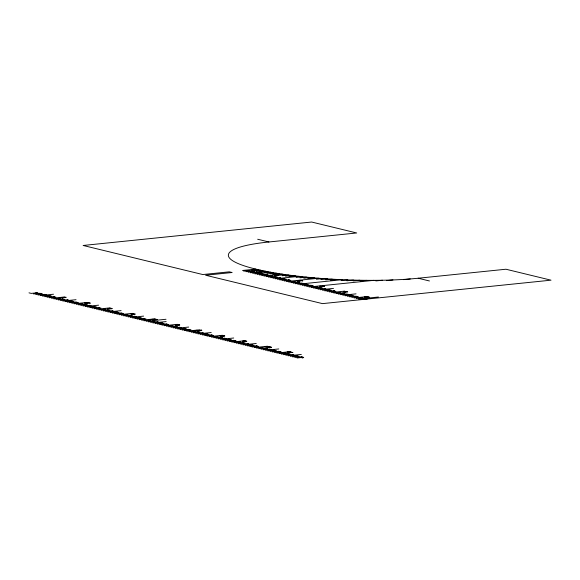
<?xml version="1.0" encoding="UTF-8"?>
<svg xmlns="http://www.w3.org/2000/svg" width="580" height="580" viewBox="0 0 580 580"><rect width="100%" height="100%" fill="white"/><g stroke="black" fill="none" stroke-linecap="round" stroke-linejoin="round"><path stroke-width="0.87" d="M44.754 294.596L45.247 294.712M67.28 300.07L67.773 300.186M89.813 305.544L90.299 305.66M112.339 311.01L112.832 311.134M257.172 272.339L257.665 272.455M224.975 338.379L225.468 338.495M279.698 277.813L280.191 277.929M247.5 343.853L247.993 343.969M270.034 349.327L270.519 349.443M292.559 354.8L293.052 354.916M271.483 347.348L266.807 347.289M157.115 319.623L153.018 319.471C158.797 320.762 146.784 319.022 154.207 319.326M369.532 297.366L365.429 297.214C370.982 298.49 359.303 296.771 366.625 297.069M224.728 336.008L223.003 336.11M156.296 319.544L155.36 319.594A2.276 0.384 2.5 0 1 154.454 319.413M112.078 308.669L110.41 308.603M324.495 286.411L322.85 286.484M222.046 335.668L223.807 335.813M179.691 325.075L177.009 324.981M88.073 303.369L85.398 303.267A3.096 0.529 2.5 0 1 84.593 302.876M300.476 281.111L297.808 281.01A3.096 0.529 2.5 0 1 297.011 280.618M242.346 341.171L243.912 341.098M55.259 297.62L54.324 297.467M77.8 303.086L76.502 302.919M100.318 308.567L99.151 308.618L99.586 308.437M122.844 314.041L121.539 313.86M145.341 319.522L144.202 319.341L144.637 319.384M267.677 275.362L266.553 275.188L266.945 275.239M167.895 324.981L166.424 324.988M290.174 280.843L289.275 280.851M190.429 330.455L189.457 330.527M312.736 286.31L311.243 286.302M212.954 335.929L212.026 335.943M335.276 291.776L334.298 291.798M235.494 341.395L234.008 341.402M357.787 297.257L356.606 297.308M258.006 346.876L257.078 346.949M280.539 352.35L279.603 352.364M303.064 357.824L302.107 357.838M323.705 286.324L322.85 286.346M48.676 295.706L50.17 295.706M71.202 301.18L72.696 301.18M93.735 306.646L95.222 306.653M116.261 312.12L117.747 312.127M261.094 273.448L262.58 273.448M138.787 317.594L140.28 317.594M283.62 278.922L285.113 278.922M161.312 323.067L162.806 323.067M306.146 284.388L307.639 284.396M183.846 328.541L185.332 328.541M328.679 289.862L330.165 289.869M206.371 334.015L207.857 334.015M223.822 335.943L222.075 335.748M351.204 295.336L352.691 295.336M228.897 339.488L230.39 339.488M251.423 344.962L252.916 344.962M273.956 350.429L275.442 350.436M296.481 355.902L297.968 355.91M267.75 347.173L270.541 347.159M270.534 347.318L270.374 347.362A2.777 0.471 2.5 0 1 269.881 347.427L267.714 347.318M219.9 335.733L224.728 335.842M143.63 318.652L144.797 318.695M288.463 279.973L289.63 280.017M333.522 290.921L334.682 290.964M356.048 296.394L357.215 296.438M188.688 329.599L189.849 329.643M256.273 346.013L257.433 346.057M301.325 356.961L302.485 357.005M177.313 324.72L178.879 324.916M178.865 324.996L177.306 324.793M244.673 341.548L243.158 341.337L244.731 341.453M110.185 308.843L107.88 308.727A2.465 0.42 2.5 0 1 107.242 308.379L108.119 308.437M322.603 286.585L320.298 286.469A2.465 0.42 2.5 0 1 319.652 286.121L320.537 286.179M222.749 336.219L219.893 335.9M222.01 336.103L220.712 335.892M87.159 303.304L85.594 303.043M299.606 281.039L298.011 280.785M109.453 308.727L108.221 308.567M321.864 286.469L320.631 286.31M220.719 335.82L222.06 336.023M40.527 293.4L41.361 293.668M252.945 271.143L253.772 271.411M54.73 296.974L53.925 296.873M63.053 298.874L63.887 299.142M267.141 274.717L266.822 274.731M275.471 276.617L276.305 276.885M77.27 302.448L76.901 302.463M85.586 304.348L86.413 304.609M289.688 280.191L289.217 280.198M298.004 282.09L298.83 282.351M99.782 307.922L99.252 307.929M108.112 309.821L108.938 310.082M312.2 285.664L311.873 285.614M320.53 287.564L321.356 287.825M122.307 313.396L121.981 313.345M130.638 315.295L131.471 315.556M334.725 291.138L334.269 291.145M343.055 293.038L343.882 293.299M144.804 318.869L144.311 318.869M153.163 320.762L153.997 321.03M357.251 296.605L356.729 296.612M365.581 298.504L366.415 298.772M167.366 324.336L166.873 324.351M175.696 326.236L176.523 326.504M189.906 329.81L189.566 329.766M198.222 331.709L199.049 331.977M212.418 335.283L211.896 335.291M220.748 337.183L221.582 337.451M234.951 340.757L234.617 340.714M243.274 342.657L244.107 342.925M257.476 346.231L256.947 346.238M265.807 348.13L266.633 348.392M280.002 351.705L279.509 351.712M288.332 353.604L289.159 353.865M302.499 357.178L302.202 357.128M201.68 330.288L200.68 330.448A7.511 1.276 2.5 0 0 200.231 330.578A4.988 0.848 2.5 0 0 199.933 330.709M201.093 330.158L201.804 330.274L200.042 330.317A6.931 1.182 2.5 0 0 199.266 330.549M280.742 278.639L281.278 278.697M270.737 350.262L269.722 350.081L270.671 350.044M257.672 239.243L268.939 241.976L356.7 232.971L311.641 222.031L83.136 245.47L202.811 274.55L229.303 271.832L232.123 272.513L205.632 275.232L322.487 303.623L551 280.176L505.948 269.229L418.187 278.233A115.304 19.626 2.5 0 1 255.802 269.113L242.556 270.469M243.673 271.135L250.292 270.454M251.466 270.331L258.093 269.656M37.874 292.712L31.255 293.393L29 292.842M245.92 271.679L252.546 271.005M253.844 270.867L260.464 270.193M33.502 293.937L40.129 293.262M248.175 272.23L254.801 271.549M256.295 271.396L262.921 270.715M35.757 294.488L42.383 293.806M250.429 272.774L257.049 272.1M258.832 271.911L265.452 271.237M257.904 272.433L258.122 272.484M38.012 295.031L44.631 294.357M257.882 272.513L256.723 272.556L258.071 272.556M252.677 273.325L268.069 271.744M45.486 294.691L46.001 294.712L45.653 294.814M45.465 294.77L44.305 294.814L45.892 294.785M40.267 295.582L53.512 294.219M254.932 273.869L261.558 273.195M264.146 272.926L270.766 272.245M42.514 296.126L49.14 295.452M257.187 274.42L263.806 273.738M266.93 273.419L273.55 272.738M44.769 296.677L51.395 295.996M262.435 274.355L261.152 274.137L262.131 274.282M259.441 274.964L266.06 274.289M269.794 273.905L276.421 273.224M50.025 296.612L48.734 296.394L49.713 296.539M47.023 297.221L53.643 296.547M261.689 275.514L268.315 274.833M272.752 274.376L279.379 273.695M267.17 275.159L267.59 275.174M49.278 297.772L55.897 297.09M54.752 297.417L55.172 297.431M263.943 276.058L282.424 274.166M51.526 298.316L64.772 296.96M266.198 276.609L272.817 275.928M278.937 275.297L285.563 274.623M53.781 298.867L60.407 298.185M268.446 277.153L275.072 276.471M282.17 275.746L288.796 275.065M56.035 299.411L62.654 298.736M270.7 277.704L277.327 277.023M285.505 276.181L292.124 275.507M58.283 299.962L64.909 299.28M272.955 278.248L279.582 277.566M288.942 276.609L295.561 275.928M60.538 300.505L67.164 299.824M280.647 277.958L279.248 278.023L280.597 278.03M275.21 278.799L299.106 276.341M68.012 300.164L68.534 300.186L68.179 300.288M67.99 300.237L66.831 300.281L68.418 300.259M62.792 301.056L76.038 299.693M277.457 279.342L284.084 278.661M296.141 277.428L302.76 276.747M65.047 301.6L71.666 300.918M279.712 279.894L286.339 279.212M299.911 277.82L306.537 277.138M67.294 302.151L73.921 301.469M284.969 279.828L283.678 279.611L284.657 279.756M281.967 280.437L288.586 279.756M303.811 278.197L310.438 277.515M72.551 302.086L71.267 301.868L72.239 302.013M69.549 302.695L76.176 302.013M284.222 280.988L290.841 280.307M307.849 278.56L314.476 277.878M71.804 303.246L78.423 302.564M77.285 302.89L77.698 302.905M286.469 281.532L318.659 278.233M74.052 303.789L87.305 302.434M288.724 282.083L295.351 281.401M316.375 279.241L322.995 278.567M76.306 304.34L82.933 303.659M290.979 282.627L297.598 281.945M320.885 279.56L327.512 278.879M78.561 304.884L85.188 304.203M293.226 283.178L299.853 282.496M325.598 279.857L332.217 279.176M80.816 305.435L87.435 304.754M295.481 283.721L302.107 283.04M330.513 280.125L337.139 279.451M83.063 305.979L89.69 305.298M303.123 283.504L301.774 283.497L303.253 283.344M297.736 284.272L342.301 279.698M90.755 305.689L89.364 305.754L90.705 305.762M85.318 306.53L98.564 305.167M299.99 284.816L306.61 284.135M341.134 280.597L347.754 279.915M87.573 307.074L94.192 306.392M302.238 285.367L308.864 284.686M346.92 280.778L353.546 280.104M89.828 307.625L96.447 306.943M307.494 285.302L306.211 285.084L307.183 285.23M304.493 285.911L311.119 285.23M353.126 280.923L359.745 280.242M95.076 307.56L93.793 307.342L94.772 307.487M92.075 308.168L98.701 307.487M306.748 286.462L313.367 285.781M360.122 280.981L366.48 280.329M312.228 286.107L312.649 286.121M94.33 308.719L100.956 308.038M99.811 308.364L100.231 308.379M309.002 287.006L373.933 280.343M96.584 309.263L109.83 307.907M311.25 287.557L317.876 286.875M375.847 280.923L382.466 280.249M98.832 309.814L105.459 309.133M313.505 288.101L320.131 287.419M386.345 280.626L392.972 279.944M101.087 310.358L107.713 309.676M315.759 288.644L322.379 287.97M403.658 279.625L410.285 278.951M103.341 310.909L109.961 310.227M318.007 289.195L324.633 288.514M105.596 311.453L112.215 310.771M325.648 288.97L324.307 288.97L325.786 288.818M113.064 311.112L113.288 311.163M320.262 289.739L333.507 288.383M113.049 311.185L111.889 311.228L113.231 311.228M107.844 311.996L121.097 310.641M322.516 290.29L329.135 289.608M110.099 312.548L116.725 311.866M324.771 290.834L331.39 290.16M112.353 313.091L118.972 312.417M330.02 290.776L328.737 290.558L329.715 290.703M327.019 291.385L333.645 290.703M117.602 313.033L116.319 312.816L117.298 312.961M114.608 313.642L121.227 312.961M329.273 291.928L335.9 291.254M334.754 291.58L335.175 291.595M116.856 314.186L123.482 313.512M122.337 313.838L122.757 313.852M331.528 292.48L344.774 291.117M119.11 314.737L132.356 313.374M333.783 293.023L340.402 292.349M121.365 315.281L127.984 314.606M336.03 293.574L342.657 292.893M123.612 315.832L130.239 315.15M338.285 294.118L344.911 293.444M125.867 316.375L132.494 315.701M340.54 294.669L347.159 293.988M128.122 316.926L134.741 316.245M348.181 294.444L346.833 294.444L348.312 294.292M342.787 295.213L356.04 293.857M135.763 316.702L134.415 316.702L135.894 316.549M130.377 317.47L143.623 316.114M345.042 295.764L351.668 295.082M132.624 318.021L139.251 317.34M347.297 296.308L353.916 295.633M134.879 318.565L141.506 317.891M352.546 296.25L351.262 296.025L352.241 296.177M349.551 296.858L356.171 296.177M140.135 318.507L138.845 318.289L139.823 318.435M137.134 319.116L143.753 318.435M351.799 297.402L358.425 296.728M357.28 297.054L357.7 297.069M139.381 319.66L146.008 318.986M354.054 297.953L367.299 296.59M141.636 320.211L154.882 318.848M356.308 298.497L362.928 297.823M143.891 320.755L150.517 320.08M358.556 299.048L378.428 297.011M146.145 321.305L166.01 319.268M360.811 299.592L367.437 298.918M148.393 321.849L155.019 321.175M150.648 322.4L157.274 321.719M158.289 322.175L156.941 322.175L158.42 322.023M152.903 322.944L166.148 321.588M155.157 323.495L161.776 322.813M157.405 324.039L164.031 323.357M162.661 323.981L161.378 323.756L162.349 323.908M159.66 324.59L166.286 323.908M161.914 325.133L168.534 324.452M167.395 324.786L167.809 324.8M164.162 325.685L177.415 324.321M166.416 326.228L173.043 325.547M168.671 326.779L175.298 326.098M170.926 327.323L177.545 326.642M173.174 327.874L179.8 327.192M180.815 327.649L179.474 327.649L180.953 327.497M175.428 328.418L188.674 327.062M177.683 328.969L184.302 328.287M179.938 329.512L186.557 328.831M185.187 329.454L183.903 329.23L184.882 329.382M182.185 330.063L188.812 329.382M184.44 330.607L191.067 329.926M186.695 331.158L199.94 329.795M188.942 331.702L195.569 331.02M199.832 330.839L196.613 330.288L199.063 330.658M191.197 332.253L197.823 331.571M193.452 332.797L200.071 332.115M195.707 333.348L202.326 332.666M203.341 333.123L201.999 333.123L203.479 332.971M197.954 333.892L211.207 332.536M200.209 334.435L206.835 333.761M202.463 334.986L209.083 334.305M207.713 334.928L206.429 334.704L207.408 334.849M204.718 335.53L211.338 334.856M206.966 336.081L213.592 335.399M212.447 335.733L212.867 335.748M209.22 336.625L222.466 335.269M211.475 337.176L218.094 336.494M213.723 337.719L220.349 337.045M215.977 338.27L222.604 337.589M218.232 338.814L224.851 338.14M225.707 338.474L226.222 338.495L225.874 338.597M225.685 338.553L224.525 338.597L226.113 338.575M220.487 339.365L233.733 338.002M222.735 339.909L229.361 339.235M224.989 340.46L231.616 339.779M230.245 340.395L228.955 340.177L229.934 340.322M227.244 341.004L233.863 340.329M229.492 341.555L236.118 340.873M234.972 341.207L235.393 341.214M231.746 342.099L244.992 340.743M234.001 342.649L240.627 341.968M236.256 343.193L242.875 342.519M238.503 343.744L245.13 343.063M240.758 344.288L247.385 343.614M248.233 343.947L248.755 343.969L248.399 344.07M248.211 344.027L247.051 344.063L248.639 344.041M243.013 344.839L256.258 343.476M245.268 345.383L251.887 344.708M247.515 345.934L254.142 345.252M252.771 345.868L251.488 345.651L252.46 345.796M249.77 346.477L256.396 345.796M252.024 347.029L258.644 346.347M257.505 346.673L257.919 346.688M254.272 347.572L267.525 346.216M256.527 348.123L263.153 347.442M258.781 348.667L265.408 347.986M261.036 349.218L267.656 348.536M263.284 349.762L269.91 349.08M270.758 349.421L271.281 349.443L270.925 349.544M270.744 349.493L269.584 349.537L271.164 349.515M265.538 350.313L278.784 348.95M267.793 350.856L274.412 350.175M270.048 351.407L276.667 350.726M275.297 351.342L274.014 351.125L274.993 351.27M272.296 351.951L278.922 351.27M274.55 352.502L281.177 351.821M280.031 352.147L280.452 352.161M276.805 353.046L290.051 351.69M279.052 353.597L285.679 352.915M281.307 354.141L287.934 353.459M283.562 354.692L290.181 354.01M285.817 355.236L292.436 354.554M293.284 354.895L293.806 354.916L293.451 355.018M293.27 354.967L292.11 355.011L293.69 354.989M288.064 355.786L301.317 354.423M290.319 356.33L296.945 355.649M292.574 356.881L299.193 356.2M297.823 356.816L296.539 356.599L297.518 356.743M294.829 357.425L301.448 356.743M297.076 357.969L303.702 357.294M193.169 331.426L194.865 331.383L193.205 331.492M215.695 336.9L217.391 336.857L215.731 336.965M238.22 342.374L239.917 342.33L238.264 342.439M260.754 347.848L262.45 347.804L260.79 347.913M264.647 346.659L268.852 346.536L264.697 346.804M258.709 273.224L258.107 273.216M46.32 295.481L45.842 295.423M68.853 300.955L67.447 300.846M303.768 284.171L303.318 284.113M91.35 306.428L90.85 306.37M326.322 289.645L325.844 289.587M113.905 311.902L113.426 311.844M348.863 295.111L348.341 295.06M136.445 317.369L135.502 317.318M158.934 322.85L158.463 322.792M181.489 328.316L180.083 328.215M203.986 333.797L203.507 333.797M226.541 339.264L226.062 339.206M249.088 344.738L248.573 344.68M271.599 350.211L271.157 350.219M294.125 355.685L292.719 355.576M211.417 335.037L212.374 335.117M278.994 351.458L279.959 351.531M266.14 274.47L267.105 274.543M53.722 296.728L54.687 296.8M311.192 285.418L312.156 285.49M98.774 307.675L99.738 307.748M121.307 313.149L122.271 313.222M166.358 324.089L167.323 324.169M111.454 308.77L110.403 308.741M334.399 291.087L333.71 291.073M356.939 296.561L356.192 296.532M99.47 307.871L98.999 307.82M144.507 318.819L144.036 318.761M167.004 324.293L166.583 324.235M212.062 335.24L211.606 335.175M257.157 346.18L256.693 346.13M279.647 351.654L278.98 351.639M266.343 275.188L266.836 275.297M288.876 280.662L289.471 280.713M311.402 286.136L312.004 286.179M333.928 291.602L334.319 291.624M356.454 297.076L357.055 297.127M166.569 324.807L167.171 324.858M189.109 330.281L189.696 330.332M198.005 332.072L197.41 332.006M211.635 335.755L212.222 335.805M220.56 337.538L219.95 337.48M234.161 341.228L234.748 341.279M243.1 343.012L242.15 342.852M256.693 346.702L257.281 346.753M265.618 348.486L264.988 348.421M279.219 352.176L279.806 352.227M288.144 353.959L287.832 353.88M301.745 357.642L302.224 357.758M307.451 284.57L307.284 284.505M352.502 295.51L352.336 295.445M49.989 295.88L49.807 295.814M72.478 301.353L72.05 301.245M117.53 312.301L117.037 312.257M162.632 323.241L162.444 323.176M185.143 328.715L184.614 328.671M207.669 334.189L207.198 334.073M275.224 350.61L274.804 350.574L275.181 350.465M297.779 356.084L297.431 356.062M252.742 271.498L252.445 271.418M275.282 276.972L274.333 276.805M297.765 282.445L297.489 282.358M320.327 287.919L319.79 287.868M342.824 293.393L342.425 293.284M40.325 293.755L39.882 293.647M365.378 298.867L365.088 298.78M62.85 299.229L62.27 299.171M85.354 304.703L84.745 304.63M107.909 310.177L107.554 310.082M130.406 315.65L129.492 315.484M152.96 321.124L152.533 321.008M175.508 326.598L175.196 326.511M75.878 302.274L77.212 302.274M269.454 346.862L271.505 347.217M289.253 280.14L288.855 280.082M233.588 340.583L234.907 340.583M253.518 271.911L254.069 271.976M276.044 277.385L276.841 277.421M298.57 282.859L299.07 282.91M322.067 285.976L323.72 286.237M321.095 288.332L321.654 288.398M343.628 293.799L344.426 293.835M41.1 294.169L41.651 294.234M63.626 299.642L64.424 299.679M86.152 305.116L86.949 305.145M109.649 308.234L111.302 308.495M108.685 310.59L109.236 310.655M131.21 316.064L131.711 316.114M153.736 321.53L154.294 321.603M176.262 327.004L176.762 327.062M198.788 332.478L199.593 332.514M221.321 337.951L221.872 338.024M243.846 343.425L244.347 343.483M266.372 348.899L266.93 348.964M189.435 329.824L189.08 329.701M297.083 280.626L297.917 280.662M84.665 302.883L85.499 302.919M76.922 303.173L76.654 302.919L77.06 302.97M121.691 313.867L122.112 313.911M266.611 274.659L266.343 274.615M121.793 313.338L121.525 313.294M54.353 297.7L53.788 297.62M121.952 314.113L121.387 314.041M311.663 285.606L311.402 285.556M301.962 357.12L301.455 357.099M253.714 271.861L254.315 271.947M322.451 285.846L324.524 286.223M41.296 294.118L41.898 294.205M108.873 310.539L109.482 310.619M131.406 316.013L132.008 316.093M153.932 321.487L154.534 321.567M176.458 326.961L177.059 327.04M221.517 337.901L222.118 337.988M244.042 343.375L244.644 343.462M266.568 348.848L267.17 348.935M289.094 354.322L289.703 354.402M110.113 308.111L112.114 308.48M76.314 303.094L76.951 303.028M311.895 286.244L311.518 286.281M298.852 282.815L299.367 282.888M258.245 273.165L256.86 273.093L257.81 273.064M180.96 328.258L180.569 328.273M293.596 355.627L293.204 355.634M152.7 321.11L152.351 321.059M334.203 291.849L333.783 291.784M258.049 272.992L258.506 272.984M280.539 278.465L281.097 278.552M280.647 278.407L281.314 278.516M303.072 283.932L303.84 283.99M303.173 283.881L303.558 283.932M325.598 289.406L326.373 289.464M348.232 294.829L348.674 294.974M348.123 294.879L348.899 294.93M45.595 295.249L46.153 295.343M45.704 295.191L46.371 295.3M68.128 300.723L68.679 300.81M68.23 300.665L68.897 300.774M90.654 306.189L91.205 306.284M90.763 306.138L91.422 306.247M113.18 311.663L113.731 311.757M113.288 311.612L113.956 311.721M135.706 317.137L136.481 317.188M135.814 317.086L136.329 317.159M158.238 322.611L158.79 322.705M158.34 322.56L159.007 322.661M180.764 328.084L181.315 328.178M180.873 328.033L181.533 328.135M203.29 333.558L203.841 333.652M203.399 333.507L204.066 333.609M225.924 338.981L226.591 339.082M248.45 344.447L249.117 344.556M248.349 344.505L248.856 344.505M270.875 349.972L271.425 350.066M270.983 349.921L271.36 349.972M293.4 355.446L294.176 355.504M321.508 288.296L321.893 288.361M258.086 272.999L258.564 273.086M99.049 308.603L98.825 308.56M293.4 355.591L292.248 355.555L293.197 355.518M325.8 289.435L326.199 289.42M252.213 345.093L252.655 344.991M180.677 328.287L179.612 328.186L180.561 328.157M175 326.555L174.551 326.431M258.281 273.02L258.789 273.042M271.143 350.008L271.643 350.03M280.336 278.531L279.386 278.567L280.481 278.741L279.857 278.589M302.861 284.004L301.912 284.04L303.014 284.214L302.39 284.062M325.394 289.478L324.445 289.514L325.539 289.688L324.916 289.536M347.92 294.952L346.97 294.988L348.065 295.162L347.442 295.01M45.392 295.321L44.442 295.351L45.537 295.524L44.914 295.38M67.918 300.788L66.968 300.824L67.918 300.904M90.451 306.262L89.501 306.298L90.596 306.472L89.972 306.32M112.977 311.736L112.027 311.772L113.122 311.946L112.498 311.793M135.502 317.209L134.553 317.245L135.647 317.419L135.024 317.267M158.028 322.683L157.078 322.719L158.18 322.893L157.557 322.741M203.087 333.63L202.137 333.66L203.232 333.841L202.608 333.688M225.613 339.104L224.663 339.133L225.758 339.307L225.134 339.162M248.138 344.571L247.189 344.607L248.291 344.781L247.667 344.629M261.856 273.579L261.935 273.513M257.832 273.18L257.332 273.122M45.421 295.438L45.61 295.394M158.057 322.799L158.231 322.748M90.458 306.378L90.668 306.334M203.094 333.739L203.305 333.703M280.35 278.646L280.524 278.596M342.272 293.335L341.895 293.212M144.188 319.493L143.927 319.522M189.239 330.433L188.964 330.462M266.474 275.34L266.205 275.362M211.461 335.929L211.722 335.9M418.187 278.233L429.447 280.974M300.244 280.524L302.767 280.909L300.223 280.292A3.175 0.544 2.5 0 0 299.708 280.365A2.813 0.478 2.5 0 0 299.345 280.474A3.233 0.551 2.5 0 0 299.178 280.575M322.437 286.274L321.878 286.375M274.42 275.326L278.574 275.058L274.383 275.188M289.703 280.633L290.116 280.647M248.11 270.838L249.588 270.817L247.928 270.925M270.635 276.312L272.114 276.29L270.454 276.399M293.161 281.786L294.647 281.764L292.987 281.873M315.687 287.26L317.173 287.238L315.513 287.339M338.22 292.733L339.699 292.704L338.038 292.813M360.745 298.2L362.224 298.178L360.564 298.287M87.826 302.782L90.35 303.166L87.805 302.55A3.175 0.544 2.5 0 0 87.29 302.622A2.813 0.478 2.5 0 0 86.935 302.731A3.233 0.551 2.5 0 0 86.761 302.832M110.026 308.531L109.468 308.632M62.002 297.583L66.156 297.315L61.966 297.446M287.1 352.27L291.262 352.002L287.064 352.132M288.767 352.676L292.929 352.408L288.731 352.538M144.862 319.312L145.283 319.326M189.921 330.259L190.341 330.274M302.557 357.621L302.977 357.635M35.692 293.096L37.171 293.074L35.51 293.183M58.217 298.57L59.697 298.548L58.044 298.656M80.743 304.043L82.23 304.021L80.569 304.13M103.276 309.517L104.755 309.495L103.095 309.597M125.802 314.991L127.281 314.962L125.621 315.07M148.328 320.457L149.807 320.435L148.154 320.544M170.853 325.931L172.34 325.909L170.679 326.018M270.193 350.102L270.817 350.255M287.687 353.844L287.187 353.793M179.713 324.901L177.125 324.532L175.312 324.967M242.331 341.352L244.876 341.721L246.739 341.294M156.31 319.464L154.722 319.145L157.129 319.45M299.657 280.945L299.534 280.887A3.233 0.551 2.5 0 1 299.186 280.676M87.239 303.202L87.116 303.144A3.233 0.551 2.5 0 1 86.768 302.934M369.547 297.192L367.14 296.887L368.728 297.207L367.778 297.337A2.276 0.384 2.5 0 1 366.864 297.156M255.802 269.113A115.304 19.626 2.5 0 1 268.939 241.976M266.836 347.152A2.857 0.486 2.5 0 1 269.461 346.898M243.933 341.091A2.675 0.457 2.5 0 1 245.325 341.359A3.349 0.573 2.5 0 1 245.615 341.453M245.739 341.163A2.494 0.428 2.5 0 0 245.253 341.018L245.884 340.931A3.437 0.587 2.5 0 1 246.746 341.236M176.313 325.097A2.443 0.413 2.5 0 0 176.791 325.242L176.03 325.286A3.589 0.609 2.5 0 1 175.588 325.155M176.211 324.807A2.443 0.413 2.5 0 1 176.378 324.742M132.138 313.809L131.885 314.258L133.364 314.106L132.138 313.809M344.556 291.551L344.302 292.001L345.781 291.849L344.556 291.551M131.421 313.635L131.007 314.353L131.559 314.483L135.27 314.106L131.421 313.635M343.839 291.377L343.425 292.095L343.976 292.226L347.681 291.849L343.839 291.377M284.751 353.22L283.279 353.321L284.751 353.22"/></g></svg>
